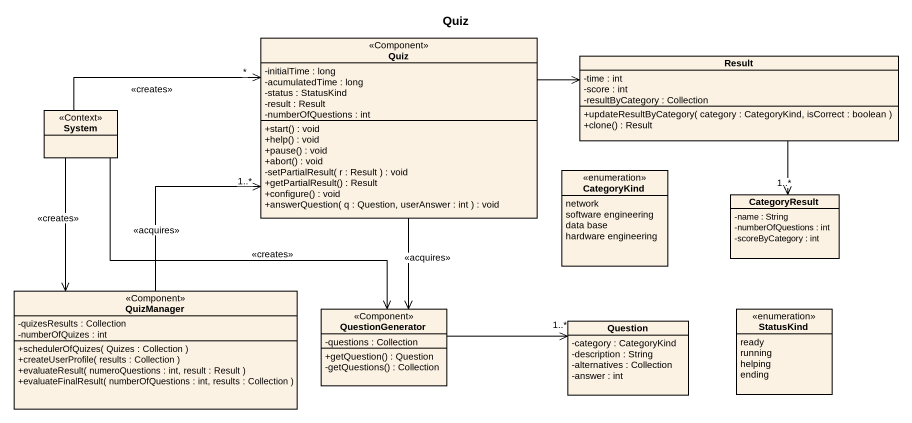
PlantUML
@startuml
title Quiz
hide circle
hide empty members
skinparam classAttributeIconSize 0
class Quiz <<Component>> {
  -initialTime : long
  -acumulatedTime : long
  -status : StatusKind
  -result : Result
  -numberOfQuestions : int
  +start() : void
  +help() : void
  +pause() : void
  +abort() : void
  -setPartialResult( r : Result ) : void
  +getPartialResult() : Result
  +configure() : void
  +answerQuestion( q : Question, userAnswer : int ) : void
}
class Result {
  -time : int
  -score : int
  -resultByCategory : Collection
  +updateResultByCategory( category : CategoryKind, isCorrect : boolean )
  +clone() : Result
}
class System <<Context>>
enum CategoryKind {
  network
  software engineering
  data base
  hardware engineering
}
class CategoryResult {
  -name : String
  -numberOfQuestions : int
  -scoreByCategory : int
}
class QuizManager <<Component>> {
  -quizesResults : Collection
  -numberOfQuizes : int
  +schedulerOfQuizes( Quizes : Collection )
  +createUserProfile( results : Collection )
  +evaluateResult( numeroQuestions : int, result : Result )
  +evaluateFinalResult( numberOfQuestions : int, results : Collection )
}
class QuestionGenerator <<Component>> {
  -questions : Collection
  +getQuestion() : Question
  -getQuestions() : Collection
}
class Question {
  -category : CategoryKind
  -description : String
  -alternatives : Collection
  -answer : int
}
enum StatusKind {
  ready
  running
  helping
  ending
}
Quiz -right-> Result
Quiz --> QuestionGenerator : <<acquires>>
Result --> "1..*" CategoryResult
System -right-> "*" Quiz : <<creates>>
System --> QuizManager : <<creates>>
System --> QuestionGenerator : <<creates>>
QuizManager -up-> "1..*" Quiz : <<acquires>>
QuestionGenerator -right-> "1..*" Question
@enduml
